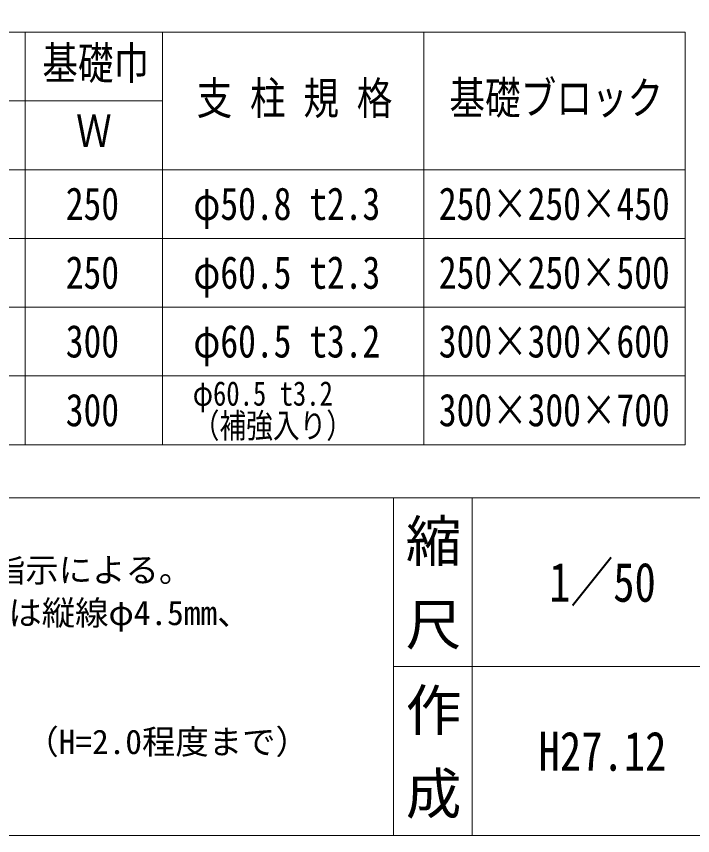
# Model space of a CAD drawing. Units: millimetres at full size; details may follow other scales. Extents: x 265 to 3003, y 4095 to 5961.
# Drawn here: x 1587.8 to 1981.3, y 4094.8 to 4571.3 of the extents above; entities that cross this region are included whole.
import ezdxf
from ezdxf.enums import TextEntityAlignment as Align

# ---------------------------------------------------------------- set-up
doc = ezdxf.new("R2010")
doc.units = ezdxf.units.MM
doc.header["$LTSCALE"] = 10
for name, color, linetype, lineweight in [('0_2', 7, 'Continuous', 13), ('_0-0_', 7, 'Continuous', 13), ('寸法', 3, 'Continuous', 13), ('本体', 7, 'Continuous', 13)]:
    doc.layers.add(name, color=color, linetype=linetype, lineweight=lineweight)
doc.styles.add('@ＭＳ ゴシック', font='')
doc.styles.add('ＭＳ ゴシック', font='')
doc.styles.get('@ＭＳ ゴシック').set_extended_font_data('@MS Gothic')
doc.styles.get('ＭＳ ゴシック').set_extended_font_data('MS Gothic')

msp = doc.modelspace()

# ---------------------------------------------------------------- linework, layer by layer
at = {"layer": '0_2'}
msp.add_line((2779.08, 4193.05), (1807.14, 4193.05), dxfattribs=at)
at = {"layer": '_0-0_', "color": 6}
msp.add_line((264.8, 4291.33), (3002.92, 4291.33), dxfattribs=at)
at = {"layer": '_0-0_'}
for p, q in [((1807.14, 4291.33), (1807.14, 4094.76)), ((1853.1, 4291.33), (1853.1, 4094.76))]:
    msp.add_line(p, q, dxfattribs=at)
at = {"layer": '_0-0_', "color": 6}
msp.add_lwpolyline([(3002.92, 5906.57), (264.8, 5906.57), (264.8, 4094.76), (3002.92, 4094.76)], close=True, dxfattribs=at)
at = {"layer": '寸法'}
for p, q in [((1224.85, 4562.13), (1976.85, 4562.13)), ((1592.85, 4562.13), (1592.85, 4322.13)), ((1672.85, 4562.13), (1672.85, 4322.13)), ((1824.85, 4562.13), (1824.85, 4322.13)), ((1976.85, 4562.13), (1976.85, 4322.13)), ((1433, 4522.13), (1672.85, 4522.13)), ((1224.85, 4482.13), (1976.85, 4482.13)), ((1224.85, 4442.13), (1976.85, 4442.13)), ((1224.85, 4402.13), (1976.85, 4402.13)), ((1224.85, 4362.13), (1976.85, 4362.13)), ((1224.85, 4322.13), (1976.85, 4322.13))]:
    msp.add_line(p, q, dxfattribs=at)

# ---------------------------------------------------------------- texts
at = {"layer": '_0-0_', "style": '@ＭＳ ゴシック'}
for s, p in [(' 縮 尺 ', (1830.12, 4242.19)), ('作 成', (1830.12, 4143.9))]:
    msp.add_text(s, height=23.74, rotation=270, dxfattribs=at).set_placement(p, align=Align.MIDDLE_CENTER)
at = {"layer": '_0-0_', "style": 'ＭＳ ゴシック', "width": 0.8}
for s, p in [('1／50', (1928.84, 4242.19)), ('H27.12', (1928.84, 4143.9))]:
    msp.add_text(s, height=22.79, dxfattribs=at).set_placement(p, align=Align.MIDDLE_CENTER)
at = {"layer": '寸法', "style": 'ＭＳ ゴシック', "width": 0.8}
for s, height, p in [('基礎巾', 18.99, (1602.91, 4528.95)), ('支 柱 規 格', 18.99, (1692.69, 4508.52)), ('基礎ブロック', 18.99, (1839.8, 4508.7)), ('Ｗ', 18.99, (1622.54, 4489.62)), ('250', 18.99, (1616.56, 4447.18)), ('φ50.8 t2.3', 18.99, (1690.79, 4447.18)), ('250×250×450', 18.99, (1833.61, 4447.18)), ('250', 18.99, (1616.56, 4407.18)), ('φ60.5 t2.3', 18.99, (1690.79, 4407.18)), ('250×250×500', 18.99, (1833.61, 4407.18)), ('300', 18.99, (1616.56, 4367.18)), ('φ60.5 t3.2', 18.99, (1690.79, 4367.18)), ('300×300×600', 18.99, (1833.61, 4367.18)), ('φ60.5 t3.2', 14.24, (1690.44, 4340.58)), ('300', 18.99, (1616.56, 4327.18)), ('300×300×700', 18.99, (1833.61, 4327.18)), ('（補強入り）', 14.24, (1690.44, 4321.88))]:
    msp.add_text(s, height=height, dxfattribs=at).set_placement(p, align=Align.BOTTOM_LEFT)
at = {"layer": '本体', "style": 'ＭＳ ゴシック'}
for s, p in [('○主柱は、アクリル樹脂静電粉体塗装とし、色は係員の指示による。', (1088.03, 4256.45)), ('○格子金網は、ハイテンション線（SMWGH-3）とし、芯径は縦線φ4.5mm、 ', (1088.03, 4231.45)), ('○人が立寄れる恐れがあるところは袋ナットとすること。（H=2.0程度まで）', (1088.03, 4156.45))]:
    msp.add_text(s, height=14.24, dxfattribs=at).set_placement(p, align=Align.TOP_LEFT)

doc.saveas('drawing.dxf')
